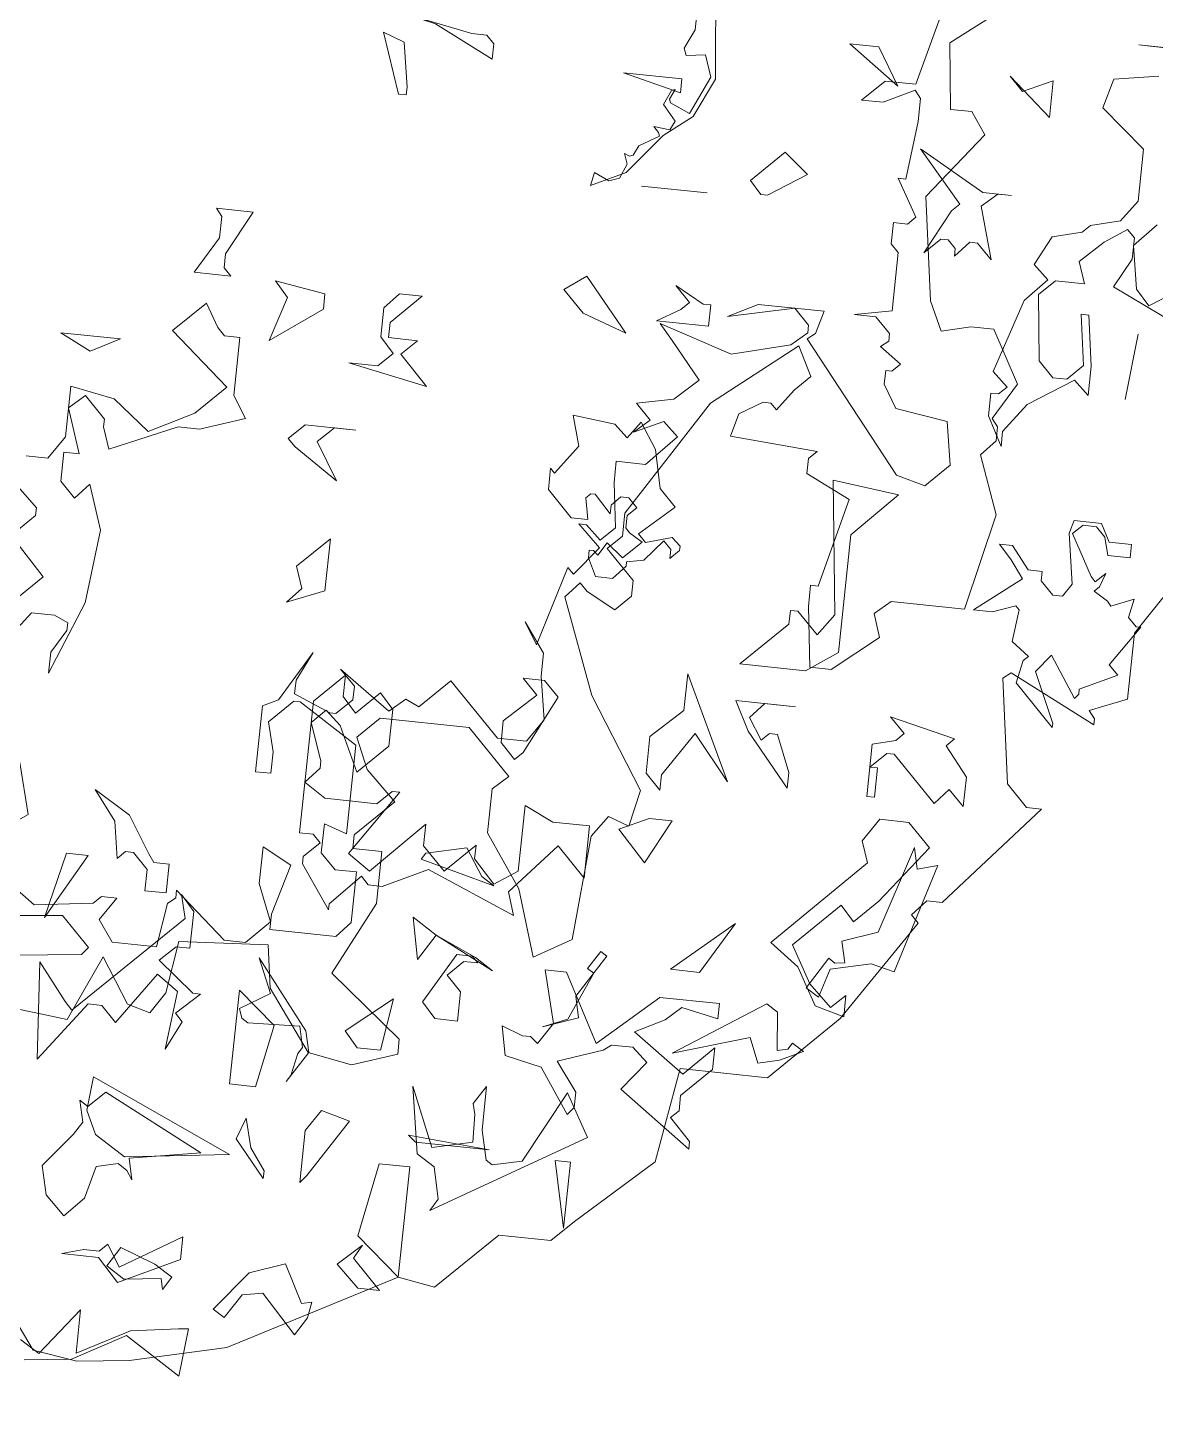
# Model space of a CAD drawing. Header units: metres. Extents: x 329311 to 330425, y 7396637 to 7397287.
# Drawn here: x 329855.768 to 329856.63, y 7397044.437 to 7397045.499 of the extents above; entities that cross this region are included whole.
import ezdxf

# ---------------------------------------------------------------- set-up
doc = ezdxf.new("R2010")
doc.units = ezdxf.units.M
doc.linetypes.add('CACHE2', pattern=[4.7625, 3.175, -1.5875])
doc.layers.get('0').update_dxf_attribs({"lineweight": 18})
doc.layers.add('ARBRE', color=251, linetype='Continuous', lineweight=13)
doc.layers.add('AXES+POTEAUX', color=6, linetype='CACHE2', lineweight=13)
doc.layers.add('VEGETAIS', color=3, linetype='Continuous')

# ---------------------------------------------------------------- blocks, each defined once
blk = doc.blocks.new('WMF26', base_point=(0, 0.0008))
at = {"color": 85}
blk.add_lwpolyline([(12.9837, -8.0792), (12.6708, -8.5666), (12.6708, -8.8803), (12.4963, -8.9527), (12.5251, -8.989), (12.5251, -9.0178), (12.111, -8.8144), (12.0739, -8.8441), (12.1472, -9.3381), (12.2485, -9.4401), (12.3209, -9.4401), (11.8994, -9.9284), (11.8269, -9.9284), (11.7611, -10.0008), (11.7973, -10.037), (11.477, -10.5245), (11.165, -10.8381), (10.75, -10.8381), (10.6776, -11.2893), (10.3277, -11.6096), (10.2264, -11.7108), (9.9786, -11.7108), (9.7028, -11.9875), (9.5274, -11.9578), (8.756, -12.3728), (8.3048, -12.4823), (8.0578, -12.5119), (7.8462, -12.4823), (7.6066, -12.162)], dxfattribs=at)
at = {"color": 63}
for points in [[(11.6853, -5.7443), (11.5108, -5.8818), (11.547, -6.1946), (11.6483, -6.1946), (11.7216, -6.2967), (11.4737, -6.617), (11.547, -7.1044), (11.6121, -7.2427), (11.7504, -7.2065), (11.859, -7.2065), (11.9982, -7.4543), (11.8953, -7.628), (11.9249, -7.6643), (11.9249, -7.7301), (11.859, -7.8034), (11.962, -8.0792), (11.859, -8.5378), (11.5108, -8.5378), (11.4375, -8.6028), (11.4737, -8.7132), (11.263, -8.8869), (11.1609, -8.8869), (11.1246, -8.6028), (11.1246, -8.5016), (11.1609, -8.5016), (11.263, -8.0792), (11.0522, -7.9779), (11.0522, -7.9055), (11.0884, -7.8684), (10.6735, -7.8396), (10.7031, -7.7301), (10.8118, -7.6643), (10.848, -7.6643), (10.8768, -7.6939), (10.9501, -7.5918), (11.0226, -7.5193), (10.9501, -7.381), (10.564, -7.6939), (10.2157, -8.2546), (10.2157, -8.3632), (10.1498, -8.4291), (10.2882, -8.5666), (10.2882, -8.6407), (10.2157, -8.7132), (10.0766, -8.6407), (10.0403, -8.6028), (9.9745, -8.6769), (10.1498, -9.1281), (10.4257, -9.5496), (10.3894, -9.7242), (10.2882, -9.688), (10.2157, -9.7892), (10.1787, -10.284), (10.0041, -10.387), (9.902, -10.0733), (9.7283, -9.8255), (9.7283, -9.6155), (9.8008, -9.5496), (9.5892, -9.3381), (9.1668, -9.3381), (9.0655, -9.4401), (9.1306, -9.5859), (9.2771, -9.7242), (9.1018, -9.8996), (9.1018, -9.9646), (9.2401, -9.9646), (9.2401, -10.2116), (9.0655, -10.5607), (9.4146, -10.8381), (9.4146, -10.9106), (9.203, -10.983), (8.9931, -10.9468), (8.7823, -10.6628), (8.7519, -10.4594), (8.3303, -10.4882), (8.2941, -10.736), (8.2282, -10.8381), (8.1195, -10.8085), (7.9812, -10.5977), (7.8429, -10.9106), (7.4938, -10.8744)], [(7.5597, -10.634), (7.8791, -10.5977), (7.9088, -10.5607), (7.7696, -10.4232), (7.4205, -10.4594)], [(7.4938, -9.7242), (7.5597, -9.9646), (7.3555, -10.1103)], [(7.3843, -10.2116), (7.6321, -10.387), (7.9088, -10.3507), (7.945, -10.3145), (8.0175, -10.3145), (7.945, -10.4232), (8.0175, -10.5245), (8.2282, -10.5245), (8.2579, -10.3145), (8.2941, -10.284), (8.2941, -10.2478), (8.5419, -10.4594), (8.6432, -10.4594), (8.7519, -10.3507), (8.6794, -10.1754), (8.6794, -10.0008), (8.8185, -10.0733), (8.7519, -10.3145), (8.7519, -10.387), (9.0655, -10.387), (9.1306, -10.3145), (9.1306, -10.0733), (9.0293, -10.0733), (8.956, -10.0008), (8.956, -9.8625), (9.0655, -9.8996), (9.0655, -9.4772), (8.7823, -9.3018), (8.7519, -9.3018), (8.6432, -9.4113), (8.6794, -9.5496), (8.6794, -9.6517), (8.6069, -9.6517), (8.6069, -9.3381), (8.6794, -9.3018), (8.8185, -9.0622), (8.7519, -9.2006), (8.7519, -9.2656), (8.9272, -9.3381), (8.956, -9.3381), (9.0293, -9.2656), (9.0293, -9.2006), (8.956, -9.1281), (9.203, -9.3018), (9.2771, -9.2368), (9.3422, -9.2656), (9.4805, -9.1281), (9.7283, -9.3751), (9.8658, -9.3751), (9.9382, -9.2656), (9.902, -9.0622), (9.902, -8.9527), (9.8008, -8.8144), (9.8658, -8.9165), (9.9745, -8.5378), (10.0041, -8.5666), (10.1128, -8.4291), (10.0041, -8.327), (10.0403, -8.327), (10.1128, -8.3929), (10.1787, -8.327), (10.1498, -8.1154), (10.1498, -8.0142), (10.2882, -8.0142), (10.4257, -7.8684), (10.3532, -7.8034), (10.2157, -7.8684), (10.2882, -7.8034), (10.2157, -7.7301), (10.3894, -7.6939), (10.4989, -7.5918), (10.3532, -7.4181), (10.2882, -7.344), (10.6372, -7.4543), (10.9131, -7.381), (10.9863, -7.3152), (10.9863, -7.2789), (10.9131, -7.2065), (10.601, -7.2789), (10.7393, -7.2065), (11.0522, -7.2065), (11.0226, -7.3152), (10.9863, -7.344), (11.4737, -7.9417), (11.6121, -7.9779), (11.7216, -7.8684), (11.6853, -7.6643), (11.4375, -7.628), (11.3716, -7.5193), (11.3716, -7.4543), (11.4013, -7.4543), (11.4375, -7.4181), (11.3354, -7.344), (11.3716, -7.3152), (11.3716, -7.2789), (11.2992, -7.2065), (11.1971, -7.2065), (11.3716, -7.1703), (11.3716, -6.8928), (11.3354, -6.8566), (11.3354, -6.7553), (11.4013, -6.7553), (11.4375, -6.7191), (11.3354, -6.5445), (11.3716, -6.5445), (11.4013, -6.2679), (11.4013, -6.1584), (11.3716, -6.1222), (11.2267, -6.1946), (11.1246, -6.1946), (11.2267, -6.0934), (11.3716, -6.0934), (11.5108, -5.5327)]]:
    blk.add_lwpolyline(points, dxfattribs=at)
at = {"color": 106}
for points in [[(10.2099, -6.4589), (10.3417, -6.3544), (10.4281, -6.1683), (10.3779, -5.6751)], [(10.3087, -5.5294), (10.3071, -5.9468), (10.2651, -6.0374), (10.2783, -6.072), (10.368, -6.0588), (10.4051, -6.1609), (10.3219, -6.342), (10.2272, -6.3017), (10.2206, -6.2844), (10.2429, -6.2366), (10.2256, -6.2432), (10.1959, -6.3132), (10.2585, -6.3856), (10.2379, -6.4285), (10.1605, -6.421), (10.1861, -6.4474), (10.1927, -6.4647), (10.1004, -6.519), (10.0782, -6.5668), (10.0609, -6.5734), (10.037, -6.5627), (10.0543, -6.6112), (10.0247, -6.6812), (9.9761, -6.6993), (9.9045, -6.6664), (9.8921, -6.7306), (10.0535, -6.6516), (10.2099, -6.4589), (10.2099, -6.4589)], [(12.5762, -6.6351), (12.4749, -6.7438), (12.5111, -6.9488), (12.5762, -7.0212), (12.6857, -6.9488)], [(12.7145, -7.0937), (12.4016, -6.9488), (12.4749, -6.8096), (12.4749, -6.7076), (12.4387, -6.6713), (12.3357, -6.7438), (12.2271, -6.8459), (12.2633, -6.9488), (12.125, -6.9488), (12.0525, -7.0212), (12.0888, -7.3333), (12.1612, -7.4066), (12.2271, -7.4066), (12.2995, -7.3333), (12.2633, -7.0937), (12.2995, -7.0937), (12.3357, -7.3333), (12.3357, -7.4724), (12.2633, -7.4066), (12.0525, -7.5449), (11.9513, -7.6832), (11.9513, -7.7556), (11.8772, -7.6173), (11.8772, -7.5086), (11.9134, -7.5086), (11.9513, -7.4724), (11.8772, -7.4066), (11.9875, -7.0575), (12.0888, -6.9488), (12.0163, -6.8821), (12.0888, -6.7438), (12.2271, -6.7076), (12.2633, -6.6713), (12.4016, -6.6351), (12.4749, -6.5338), (12.4749, -6.286), (12.2633, -6.1115), (12.2995, -5.9723), (12.5111, -5.9361)], [(12.6124, -5.7986), (12.4016, -5.7986), (12.5399, -5.7986)], [(11.2885, -6.1115), (11.0415, -5.9361), (11.179, -5.9361), (11.2885, -6.1115), (11.2885, -6.1115)], [(9.3315, -6.0744), (9.3677, -6.1115), (9.3677, -6.1839), (9.0836, -6.0456), (8.9091, -6.0094), (9.259, -6.0744), (9.3315, -6.0744), (9.3315, -6.0744)], [(12.0163, -6.0094), (12.0163, -6.1839), (11.8121, -6.0094), (11.8772, -6.0744), (12.0163, -6.0094), (12.0163, -6.0094)], [(8.9816, -6.3585), (8.9816, -6.3947), (8.9453, -6.3947), (8.8441, -6.1115), (8.9453, -6.1477), (8.9816, -6.3585), (8.9816, -6.3585)], [(10.27, -6.2498), (9.9926, -6.1839), (10.27, -6.1839), (10.27, -6.2498), (10.27, -6.2498)], [(11.8772, -6.5701), (11.8121, -6.5701), (11.7397, -6.6351), (11.8121, -6.8821), (11.7397, -6.8096), (11.7034, -6.8096), (11.6376, -6.8821), (11.6376, -6.8459), (11.6013, -6.8096), (11.5651, -6.8096), (11.4927, -6.8821), (11.6013, -6.6713), (11.6376, -6.6351), (11.426, -6.3947), (11.7397, -6.5701), (11.8772, -6.5701), (11.8772, -6.5701)], [(10.7286, -6.6886), (10.6973, -6.6886), (10.6422, -6.6269), (10.7904, -6.4779), (10.9073, -6.5717), (10.7286, -6.6886), (10.7286, -6.6886)], [(10.1317, -6.7076), (10.4438, -6.7076), (10.1317, -6.7076), (10.1317, -6.7076)], [(8.2101, -7.232), (8.2101, -7.2971), (8.2463, -7.3333), (8.0726, -7.3333), (8.1739, -7.1587), (8.1739, -7.0575), (8.1451, -7.0212), (8.3196, -7.0212), (8.2101, -7.232), (8.2101, -7.232)], [(9.9201, -7.3333), (9.8189, -7.232), (9.9201, -7.1587), (10.1317, -7.4066), (9.9201, -7.3333), (9.9201, -7.3333)], [(10.517, -7.232), (10.517, -7.3333), (10.27, -7.3333), (10.3787, -7.2682), (10.4149, -7.232), (10.3425, -7.1587), (10.4808, -7.232), (10.517, -7.232), (10.517, -7.232)], [(12.5399, -7.1587), (12.5111, -7.4724), (12.5399, -7.1587), (12.5399, -7.1587)], [(8.6975, -7.4428), (8.4579, -7.6173), (8.5238, -7.4066), (8.4579, -7.3333), (8.6975, -7.3703), (8.6975, -7.4428), (8.6975, -7.4428)], [(9.0178, -7.4724), (9.0178, -7.5449), (9.1561, -7.5449), (9.0836, -7.6173), (9.2211, -7.7556), (8.8441, -7.6832), (8.9816, -7.6832), (9.0474, -7.6173), (8.9816, -7.5449), (8.9816, -7.4066), (9.0474, -7.3333), (9.1561, -7.3333), (9.0178, -7.4724), (9.0178, -7.4724)], [(8.2463, -7.6173), (8.3196, -7.6173), (8.3196, -7.894), (8.3855, -7.996), (8.1739, -8.0685), (8.0726, -8.0685), (7.7589, -8.2076), (7.7227, -8.1047), (7.7227, -8.0685), (7.6214, -7.9672), (7.5482, -8.0323), (7.6214, -8.2439), (7.5482, -8.2439), (7.5482, -8.3814), (7.6214, -8.4546), (7.6865, -8.3814), (7.7589, -8.5921), (7.7227, -8.942), (7.5852, -9.2911), (7.5852, -9.1899), (7.6503, -9.0804), (7.6503, -9.0441), (7.5852, -9.0145), (7.4757, -9.0145), (7.3736, -9.1528)], [(7.4098, -8.942), (7.5119, -8.8399), (7.3736, -8.695)], [(7.3736, -8.6292), (7.4469, -8.5559), (7.4469, -8.5197), (7.3374, -8.4176)], [(7.3736, -8.2801), (7.4757, -8.2801), (7.5482, -8.1706), (7.5482, -7.9302), (7.7589, -7.9672), (7.9343, -8.1047), (8.1451, -7.996), (8.2826, -7.8577), (7.9993, -7.6173), (8.1451, -7.4724), (8.2101, -7.5811), (8.2463, -7.6173), (8.2463, -7.6173)], [(7.6214, -7.7556), (7.4757, -7.6832), (7.7589, -7.6832), (7.6214, -7.7556), (7.6214, -7.7556)], [(10.1894, -7.8981), (10.2478, -7.8182), (10.3277, -7.9401), (10.3697, -8.1204), (10.4495, -8.2011), (10.2898, -8.3443), (10.3277, -8.3814), (10.4495, -8.3443), (10.4915, -8.3814), (10.4915, -8.4028), (10.4495, -8.4448), (10.4495, -8.4028), (10.4117, -8.3649), (10.3277, -8.4653), (10.2478, -8.4826), (10.2478, -8.5032), (10.1894, -8.5666), (10.1087, -8.5666), (10.0667, -8.4826), (10.0667, -8.4448), (10.0873, -8.4448), (10.1087, -8.4653), (10.1474, -8.4028), (10.2272, -8.4653), (10.3112, -8.3814), (10.2478, -8.3443), (10.2272, -8.3229), (10.2272, -8.2644), (10.2692, -8.2225), (10.2272, -8.1796), (10.1894, -8.1796), (10.1474, -8.2225), (10.1474, -8.2644), (10.0667, -8.1796), (10.0453, -8.1796), (10.0247, -8.2011), (10.0453, -8.3023), (9.9654, -8.3023), (9.8444, -8.1796), (9.8444, -8.0784), (9.865, -8.0998), (9.9654, -7.9615), (9.9234, -7.8182), (10.1251, -7.8396), (10.1894, -7.8981), (10.1894, -7.8981)], [(8.8078, -7.996), (8.7337, -8.0685), (8.8441, -8.2439), (8.6325, -8.1047), (8.5962, -8.0685), (8.6687, -7.996), (8.9091, -7.996), (8.8078, -7.996), (8.8078, -7.996)], [(11.2885, -8.2439), (11.2885, -8.8037), (11.1428, -8.9058), (10.8299, -8.9058), (11.0415, -8.695), (11.0415, -8.6292), (11.0777, -8.6292), (11.179, -8.7313), (11.2523, -8.6292), (11.179, -7.996), (11.4927, -8.0323), (11.2885, -8.2439), (11.2885, -8.2439)], [(12.5062, -8.1517), (12.6132, -8.1517), (12.6132, -8.215), (12.5062, -8.215), (12.4839, -8.1294), (12.4387, -8.085), (12.3753, -8.085), (12.3308, -8.1294), (12.4387, -8.3221), (12.4609, -8.3443), (12.5062, -8.2999), (12.4839, -8.3665), (12.4609, -8.3896), (12.5284, -8.4291), (12.5457, -8.4513), (12.6527, -8.4069), (12.6354, -8.4966), (12.675, -8.5361), (12.698, -8.5361), (12.5679, -8.7288), (12.6132, -8.7733), (12.4387, -8.8581), (12.4387, -8.8811), (12.4214, -8.9033), (12.2913, -8.7115), (12.2238, -8.7963), (12.3308, -9.0326), (12.3308, -9.0507), (12.139, -8.8581), (12.1612, -8.751), (12.1843, -8.7288), (12.0995, -8.6662), (12.1167, -8.5139), (12.0995, -8.4966), (11.9924, -8.5361), (11.9019, -8.5361), (12.1167, -8.3665), (12.0542, -8.2826), (11.9924, -8.215), (12.0542, -8.215), (12.139, -8.3221), (12.2065, -8.3221), (12.2065, -8.3665), (12.2682, -8.4291), (12.3135, -8.4291), (12.353, -8.3665), (12.3135, -8.1294), (12.3308, -8.0669), (12.4609, -8.0669), (12.5062, -8.1517), (12.5062, -8.1517)], [(8.6687, -8.8399), (8.7337, -8.7675), (8.6975, -8.6654), (8.8441, -8.5197), (8.8441, -8.7675), (8.6687, -8.8399), (8.6687, -8.8399)], [(10.6554, -9.2549), (10.517, -9.4665), (10.517, -9.5389), (10.4438, -9.4665), (10.4438, -9.2911), (10.5903, -9.1528), (10.5903, -8.9783), (10.8299, -9.4665), (10.6554, -9.2549), (10.6554, -9.2549)], [(9.9926, -9.1528), (9.8551, -9.4294), (9.8189, -9.4665), (9.7464, -9.3932), (9.7464, -9.2911), (9.8913, -9.1528), (9.8189, -9.0804), (9.9201, -9.0804), (9.9926, -9.1528), (9.9926, -9.1528)], [(10.9682, -9.0804), (10.9024, -9.1528), (10.9682, -9.2549), (11.0044, -9.2187), (11.0415, -9.2187), (11.1139, -9.3932), (11.1139, -9.4665), (10.9024, -9.2187), (10.8299, -9.0804), (11.1139, -9.0804), (10.9682, -9.0804), (10.9682, -9.0804)], [(11.8409, -9.1899), (11.9513, -9.3273), (11.9513, -9.4665), (11.8772, -9.3932), (11.8121, -9.4665), (11.6013, -9.2549), (11.5651, -9.2549), (11.4927, -9.3273), (11.5289, -9.3273), (11.5289, -9.4665), (11.4927, -9.4665), (11.4927, -9.2187), (11.6013, -9.1899), (11.6376, -9.1528), (11.5651, -9.0804), (11.8772, -9.1528), (11.8409, -9.1899), (11.8409, -9.1899)], [(9.0474, -9.3273), (9.1561, -9.2187), (9.2211, -9.2911), (9.2211, -9.4665), (9.0836, -9.604), (8.9816, -9.3932), (8.9091, -9.3273), (8.8441, -9.3932), (8.9091, -9.5678), (8.9091, -9.604), (8.8441, -9.6773), (8.9453, -9.7423), (9.1923, -9.7423), (9.259, -9.6773), (9.2952, -9.6773), (9.0836, -9.9901), (9.1923, -10.0626), (9.4327, -9.8148), (9.4327, -9.9177), (9.5422, -10.0263), (9.6797, -9.888), (9.6797, -9.9539), (9.7826, -10.0626), (9.8913, -9.9901), (9.8913, -9.6773), (10.0296, -9.7423), (10.2042, -9.7423), (10.2042, -9.9901), (10.0659, -9.851), (9.8551, -10.0914), (9.8913, -10.2009), (9.469, -10.0263), (9.259, -10.1284), (9.1923, -10.1284), (9.1561, -10.0914), (9.0178, -10.2371), (9.0178, -10.2659), (8.8729, -10.0626), (8.8729, -10.0263), (8.9453, -9.9539), (8.9091, -9.9177), (8.8441, -9.9177), (8.8441, -9.2911), (8.9816, -9.1528), (8.9816, -9.2549), (9.0474, -9.3273), (9.0474, -9.3273)], [(11.8121, -9.6773), (11.6013, -9.9539), (11.4927, -10.0626), (11.426, -9.9901), (11.216, -10.2009), (11.3173, -10.3763), (11.426, -10.4775), (11.4927, -10.4125), (11.4927, -10.5137), (11.3535, -10.4775), (11.2523, -10.3022), (11.1139, -10.2009), (11.5289, -9.7785), (11.4927, -9.6773), (11.5651, -9.5678), (11.7034, -9.5678), (11.8121, -9.6773), (11.8121, -9.6773)], [(10.4808, -9.888), (10.3425, -9.7423), (10.4808, -9.6773), (10.5903, -9.6773), (10.4808, -9.888), (10.4808, -9.888)], [(11.3939, -10.2462), (11.4252, -10.2659), (11.4713, -10.2602), (11.4474, -10.1597), (11.6137, -10.0996), (11.7421, -9.6838), (11.766, -9.7835), (11.8599, -9.7563), (11.7084, -10.2783), (11.5964, -10.2519), (11.4062, -10.2964), (11.3642, -10.4339), (11.3025, -10.396), (11.3939, -10.2462), (11.3939, -10.2462)], [(8.1451, -10.0914), (8.1739, -10.1284), (8.2463, -10.1284), (8.2463, -10.2659), (8.1451, -10.2659), (8.1451, -10.1647), (8.0726, -10.0914), (8.0356, -10.0914), (7.9993, -10.1284), (7.9705, -9.9539), (7.861, -9.8148), (8.0356, -9.9177), (8.1451, -10.0914), (8.1451, -10.0914)], [(9.6377, -9.9053), (9.7217, -10.0338), (9.7835, -10.0716), (9.4286, -9.9811), (9.4476, -9.9506), (9.6377, -9.9053), (9.6377, -9.9053)], [(7.6865, -10.4413), (7.7589, -10.1284), (7.861, -10.1284), (7.6865, -10.4413), (7.6865, -10.4413)], [(10.6554, -10.3763), (10.9386, -10.1284), (10.7937, -10.3763), (10.6554, -10.3763), (10.6554, -10.3763)], [(8.3855, -10.5137), (8.3196, -10.5137), (8.2463, -10.5862), (8.4217, -10.7245), (8.4579, -10.7245), (8.3492, -10.8266), (8.3855, -10.8637), (8.3196, -11.0012), (8.3492, -10.7245), (8.2463, -10.6521), (8.0726, -10.8999), (7.9993, -10.8266), (7.9343, -10.8266), (7.7227, -11.1107), (7.6865, -10.6521), (7.8248, -10.8266), (7.861, -10.8637), (8.3492, -10.3763), (8.3196, -10.2659), (8.3855, -10.3392), (8.3855, -10.5137), (8.3855, -10.5137)], [(9.5373, -10.331), (9.7324, -10.4174), (9.8189, -10.4709), (9.5373, -10.331), (9.4607, -10.4545), (9.4204, -10.2577), (9.5373, -10.331), (9.5373, -10.331)], [(10.2964, -10.4322), (10.2651, -10.4133), (10.3186, -10.3269), (10.3499, -10.3458), (10.2239, -10.5492), (10.247, -10.6496), (10.0815, -10.7097), (10.1976, -10.6611), (10.2964, -10.4322), (10.2964, -10.4322)], [(9.7464, -10.4413), (9.6797, -10.4413), (9.6073, -10.5137), (9.6797, -10.5862), (9.6797, -10.7245), (9.5711, -10.7245), (9.5052, -10.6521), (9.6435, -10.4125), (9.7168, -10.4125), (9.7464, -10.4413), (9.7464, -10.4413)], [(10.3425, -10.7616), (10.6191, -10.5137), (10.9024, -10.5137), (10.9024, -10.5862), (10.7278, -10.55), (10.6554, -10.6158), (10.517, -10.6883), (10.7649, -10.8637), (10.9024, -10.7245), (10.9024, -10.8266), (10.7649, -10.9649), (10.7649, -11.0374), (10.7278, -11.0736), (10.8299, -11.1765), (10.8299, -11.2127), (10.4808, -10.9649), (10.5903, -10.8266), (10.517, -10.7616), (10.4149, -10.7616), (10.3787, -10.7904), (10.168, -10.8637), (10.27, -11.0012), (10.27, -11.0736), (10.2404, -11.1107), (10.0947, -10.8999), (9.9201, -10.8637), (9.8913, -10.7245), (9.9926, -10.7616), (10.0296, -10.7616), (10.0659, -10.7904), (10.1317, -10.6883), (10.0659, -10.4413), (10.168, -10.4413), (10.3425, -10.7616), (10.3425, -10.7616)], [(11.1798, -10.5245), (11.1963, -10.7056), (11.2465, -10.6941), (11.2654, -10.6628), (11.3206, -10.6973), (11.2119, -10.75), (11.1123, -10.7739), (11.0637, -10.6578), (10.7039, -10.7698), (11.1246, -10.4907), (11.1798, -10.5245), (11.1798, -10.5245)], [(8.9231, -11.0629), (8.9453, -10.9567), (8.9643, -10.9262), (8.9404, -10.8258), (8.6942, -10.8365), (8.6638, -10.8176), (8.6481, -10.7739), (8.7873, -10.6875), (8.7156, -10.5245), (8.9717, -10.8455), (8.9956, -10.9452), (8.9033, -11.0934), (8.9231, -11.0629), (8.9231, -11.0629)], [(8.7626, -11.1329), (8.6391, -11.1329), (8.6391, -10.6875), (8.8194, -10.8365), (8.7626, -11.1329), (8.7626, -11.1329)], [(9.2211, -10.8999), (9.1561, -10.8266), (9.3677, -10.6521), (9.3315, -10.8999), (9.2211, -10.8999), (9.2211, -10.8999)], [(7.782, -12.437), (7.875, -12.4946), (8.0496, -12.2682), (8.0504, -12.4749), (8.2941, -12.3423), (8.5189, -12.3102), (8.5658, -12.3045), (8.5452, -12.5325), (8.2784, -12.367), (8.0314, -12.5053), (7.81, -12.5309)], [(9.641, -11.4219), (9.5546, -11.3683), (9.5019, -11.053), (9.6204, -11.3321), (9.8106, -11.2868), (9.8065, -11.1559), (9.7942, -11.1049), (9.8477, -11.0184), (9.8493, -11.2251), (9.8823, -11.3651), (9.9127, -11.384), (10.0527, -11.3511), (10.2314, -11.0077), (10.3474, -11.2078), (9.6427, -11.6285), (9.6764, -11.5725), (9.641, -11.4219), (9.641, -11.4219)], [(7.9952, -11.1658), (7.9804, -11.3272), (8.0331, -11.4367), (8.1813, -11.5281), (8.6736, -11.4647), (7.9952, -11.1658), (7.9952, -11.1658)], [(9.0474, -11.5248), (9.0178, -11.561), (9.0178, -11.3148), (9.0836, -11.2127), (9.2211, -11.249), (9.0474, -11.5248), (9.0474, -11.5248)], [(8.5378, -11.4713), (8.2035, -11.5314), (8.2274, -11.6326), (8.1986, -11.5906), (8.1541, -11.5618), (8.0529, -11.5865), (8.0133, -11.7413), (7.9244, -11.8343), (7.8306, -11.7454), (7.7976, -11.6088), (7.9285, -11.4474), (7.9672, -11.3848), (7.9434, -11.2835), (7.9837, -11.3082), (8.0611, -11.2333), (8.5378, -11.4713), (8.5378, -11.4713)], [(8.8441, -11.5248), (8.8441, -11.561), (8.6975, -11.3873), (8.7337, -11.2852), (8.77, -11.4235), (8.8441, -11.5248), (8.8441, -11.5248)], [(9.5422, -11.3148), (9.5052, -11.2852), (9.8913, -11.3148), (9.5422, -11.3148), (9.5422, -11.3148)], [(10.2799, -11.6458), (10.2075, -11.3321), (10.2799, -11.3321), (10.2799, -11.6458), (10.2799, -11.6458)], [(9.3817, -11.4342), (9.5274, -11.4342), (9.5274, -11.9578), (9.3166, -11.7841), (9.3817, -11.4342), (9.3817, -11.4342)], [(8.2101, -12.1225), (8.1088, -12.013), (7.9343, -12.013), (8.0356, -11.9834), (8.1088, -11.9834), (8.1451, -11.9471), (8.2101, -12.0492), (8.4942, -11.8747), (8.4942, -11.9834), (8.2101, -12.1225), (8.2101, -12.1225)], [(9.4451, -12.0303), (9.343, -12.0303), (9.2343, -11.9274), (9.343, -11.8261), (9.3068, -11.8912), (9.4451, -12.0303), (9.4451, -12.0303)], [(8.2076, -11.9554), (8.3764, -12.0171), (8.4629, -12.0706), (8.4242, -12.1324), (8.4126, -12.0822), (8.2373, -12.1027), (8.1508, -12.0492), (8.2076, -11.9554), (8.2076, -11.9554)], [(8.8243, -12.0114), (8.9898, -11.9513), (9.0845, -12.1299), (9.1339, -12.1184), (9.1207, -12.195), (9.0672, -12.2814), (8.8976, -12.1003), (8.8013, -12.1176), (8.728, -12.2345), (8.6728, -12.2007), (8.8243, -12.0114), (8.8243, -12.0114)]]:
    blk.add_lwpolyline(points, dxfattribs=at)
blk = doc.blocks.new('T2_02')
at = {"xscale": 0.3499999999999943, "yscale": 0.3499999999999943, "zscale": 0.3499999999999943}
blk.add_blockref('WMF26', (-2.2399, 1.997), dxfattribs=at)

msp = doc.modelspace()

# ---------------------------------------------------------------- hatches: boundary and pattern name
at = {"layer": 'AXES+POTEAUX'}
h = msp.add_hatch(dxfattribs=at)
h.set_pattern_fill('ANGLE', color=253, scale=0.025)
h.set_pattern_definition([(341.96263, (329827.33868, 7397103.38185), (0.0540704, 0.166043), [0.127, -0.047625]), (71.96263, (329827.33868, 7397103.38185), (-0.166043, 0.0540704), [0.127, -0.047625])])
edge = h.paths.add_edge_path()
edge.add_line((329850.6521, 7397051.5264), (329866.1448, 7397046.453))
edge.add_line((329864.5976, 7397047.8459), (329852.057, 7397051.9296))
edge.add_line((329861.3389, 7397048.907), (329859.8397, 7397049.3952))
edge.add_line((329865.0576, 7397049.1489), (329864.5976, 7397047.8459))
edge.add_line((329866.1448, 7397046.453), (329866.4378, 7397047.3639))
edge.add_line((329866.4378, 7397047.3639), (329869.0187, 7397046.5336))
edge.add_line((329870.9492, 7397047.2304), (329865.0576, 7397049.1489))
edge.add_line((329869.0187, 7397046.5336), (329868.7254, 7397045.6064))
edge.add_line((329868.7254, 7397045.6064), (329874.2876, 7397043.8012))
edge.add_line((329875.0309, 7397044.4484), (329870.5214, 7397045.9169))
edge.add_line((329870.5214, 7397045.9169), (329870.9492, 7397047.2304))
edge.add_line((329874.2876, 7397043.8012), (329873.5994, 7397041.6878))
edge.add_line((329875.298, 7397041.1347), (329875.7585, 7397042.549))
edge.add_line((329875.7585, 7397042.549), (329876.1582, 7397042.4188))
edge.add_line((329876.1582, 7397042.4188), (329876.6974, 7397044.1394))
edge.add_line((329876.6974, 7397044.1394), (329876.5032, 7397044.1659))
edge.add_line((329876.5032, 7397044.1659), (329875.0889, 7397044.6264))
edge.add_line((329875.0889, 7397044.6264), (329875.0309, 7397044.4484))
edge.add_line((329873.5994, 7397041.6878), (329875.298, 7397041.1347))
edge.add_line((329848.3439, 7397053.2343), (329850.9292, 7397052.4026))
edge.add_line((329850.9292, 7397052.4026), (329850.6521, 7397051.5264))
edge.add_line((329852.057, 7397051.9296), (329852.4849, 7397053.2434))
edge.add_line((329852.4849, 7397053.2434), (329832.0228, 7397059.8777))
edge.add_line((329831.3186, 7397057.8526), (329848.0786, 7397052.3955))
edge.add_line((329848.0786, 7397052.3955), (329848.3439, 7397053.2343))
edge.add_line((329831.359, 7397057.8394), (329832.0229, 7397059.8644))

# ---------------------------------------------------------------- linework, layer by layer
at = {"layer": 'VEGETAIS'}
msp.add_spline([(329853.356, 7397046.2003), (329864.5148, 7397043.7038), (329861.5651, 7397041.9526), (329858.2167, 7397044.4363), (329853.8269, 7397044.1193), (329853.356, 7397046.2003)], degree=3, dxfattribs=at)

# ---------------------------------------------------------------- block references
at = {"layer": 'ARBRE', "xscale": 0.4621142716754235, "yscale": 0.4621142716754235, "zscale": 0.4621142716754235, "rotation": 354.0121026411171}
msp.add_blockref('T2_02', (329855.6539, 7397045.6024), dxfattribs=at)

doc.saveas('drawing.dxf')
